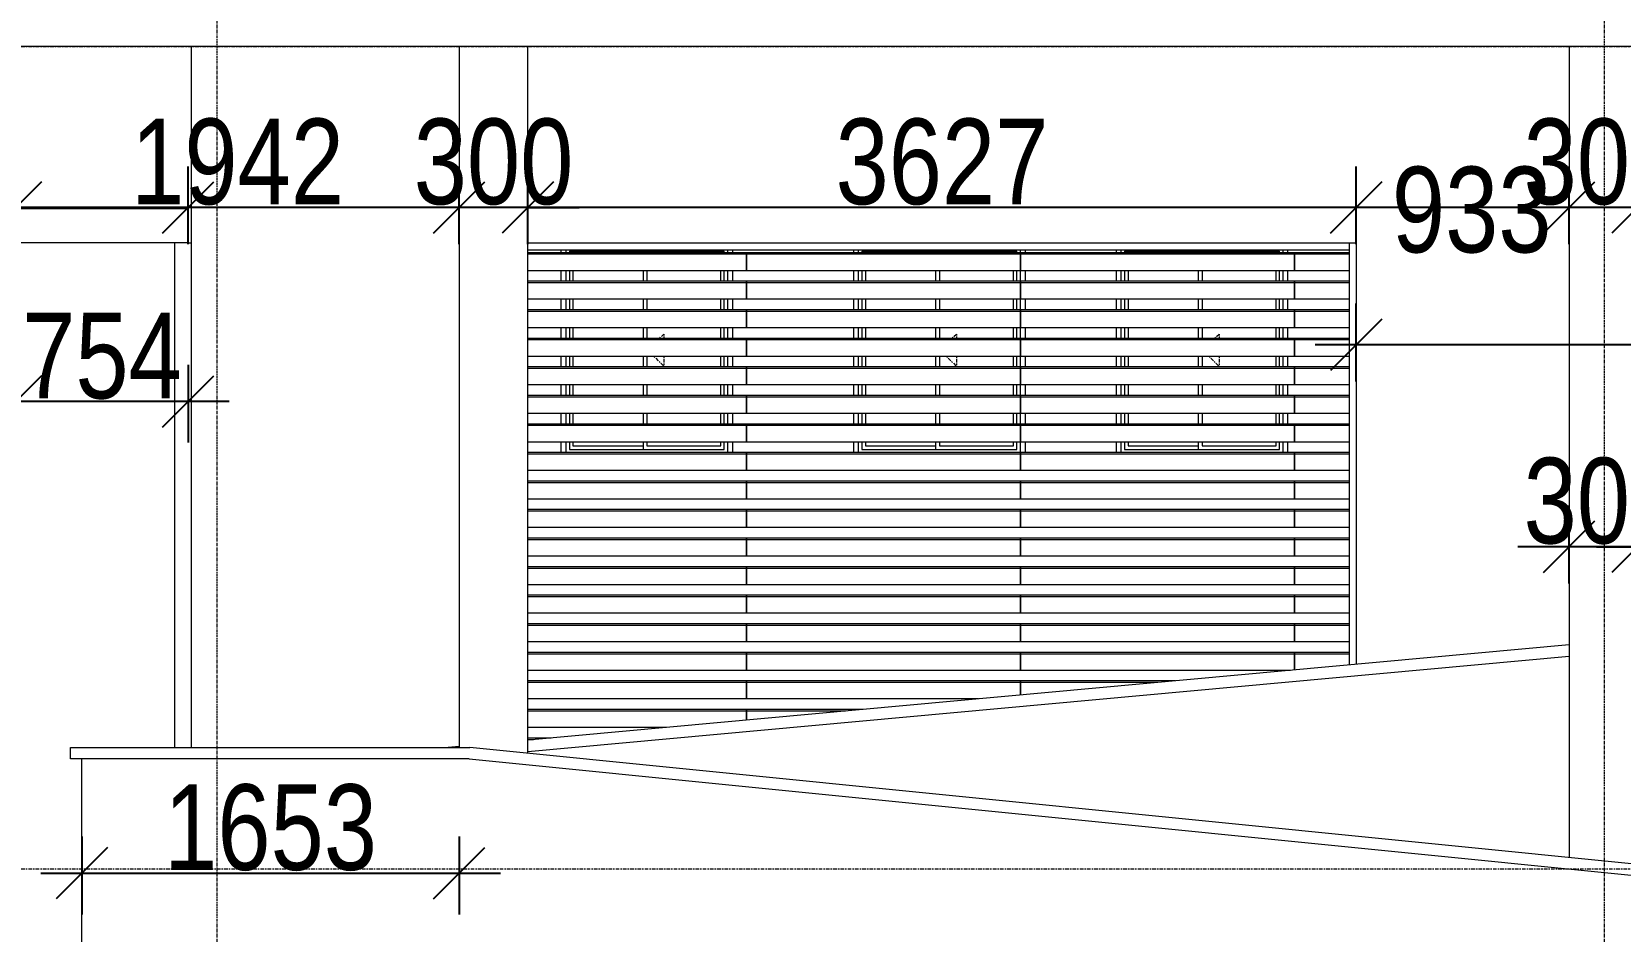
# Model space of a CAD drawing. Header units: millimetres. Extents: x -35190 to 411743, y -233114 to 23872.
# Drawn here: x -4615 to 2341, y -156033 to -152095 of the extents above; entities that cross this region are included whole.
import ezdxf

# ---------------------------------------------------------------- set-up
doc = ezdxf.new("R2010")
doc.units = ezdxf.units.MM
doc.linetypes.add('Centre', pattern=[31.75, 6.35, -4.7625, 15.875, -4.7625])
doc.linetypes.add('Grid Line', pattern=[22.225, 12.7, -3.175, 3.175, -3.175])
for name, color, linetype, lineweight in [('A-ANNO-DIMS', 211, 'Continuous', 9), ('A-FLOR-LEVL', 51, 'Continuous', 18), ('A-GLAZ', 151, 'Continuous', 18), ('A-GLAZ-CURT', 52, 'Continuous', 18), ('A-GLAZ-CWMG', 51, 'Continuous', 18), ('A-ROOF', 132, 'Continuous', 18), ('A-WALL', 113, 'Continuous', 18), ('Q-CASE', 31, 'Continuous', 18), ('S-GRID', 1, 'Continuous', 9)]:
    doc.layers.add(name, color=color, linetype=linetype, lineweight=lineweight)
doc.styles.add('Arial_3', font='arial.ttf', dxfattribs={"width": 0.8, "height": 375})
doc.dimstyles.new('main_4_5mm', dxfattribs={"dimscale": 304.8, "dimtxt": 382.597275, "dimasz": 0.738189, "dimexe": 0.590551, "dimexo": 0.0625, "dimgap": 0.024606, "dimtad": 1, "dimdec": 0, "dimzin": 0, "dimdsep": 46, "dimtxsty": 'Arial_3', "dimblk1": 'OBLIQUE', "dimblk2": 'OBLIQUE', "dimsah": 1, "dimcen": 0.09, "dimdle": 0.590551, "dimazin": 0, "dimtfac": 1, "dimtdec": 4, "dimtix": 1, "dimtmove": 0, "dimatfit": 3, "dimfxl": 0.590551, "dimfxlon": 1, "dimtvp": 1, "dimtolj": 1, "dimtzin": 0, "dimarcsym": 2})
doc.dimstyles.new('main_4_5mm_1', dxfattribs={"dimscale": 304.8, "dimtxt": 382.597275, "dimasz": 0.738189, "dimexe": 0.590551, "dimexo": 0.0625, "dimgap": 0.024606, "dimtad": 1, "dimdec": 0, "dimzin": 0, "dimdsep": 46, "dimtxsty": 'Arial_3', "dimblk1": 'OBLIQUE', "dimblk2": 'OBLIQUE', "dimsah": 1, "dimcen": 0.09, "dimdle": 0.590551, "dimazin": 0, "dimtfac": 1, "dimtdec": 4, "dimtix": 1, "dimtmove": 1, "dimatfit": 3, "dimfxl": 0.590551, "dimfxlon": 1, "dimtvp": 1, "dimtolj": 1, "dimtzin": 0, "dimarcsym": 2})

# ---------------------------------------------------------------- blocks, each defined once
blk = doc.blocks.new('Sliding - 2L - SL750 X 900-V34-North')
at = {"layer": 'A-GLAZ'}
for p, q in [((-19373.9, 10646.9), (-19373.9, 10660)), ((-19353.9, 10660), (-19353.9, 10646.9)), ((-19337.9, 10654), (-19337.9, 10646.9)), ((-19337.9, 10654), (-18659.9, 10654)), ((-19013.9, 10646.9), (-19013.9, 10654)), ((-18659.9, 10646.9), (-18659.9, 10654)), ((-18643.9, 10646.9), (-18643.9, 10660)), ((-18623.9, 10660), (-18623.9, 10646.9)), ((-19373.9, 10521.9), (-19373.9, 10568.1)), ((-19353.9, 10568.1), (-19353.9, 10521.9)), ((-19337.9, 10568.1), (-19337.9, 10521.9)), ((-19322.8, 10568.1), (-19322.8, 10521.9)), ((-19014, 10521.9), (-19014, 10568.1)), ((-19013.9, 10521.9), (-19013.9, 10568.1)), ((-18998.9, 10568.1), (-18998.9, 10521.9)), ((-18674.9, 10521.9), (-18674.9, 10568.1)), ((-18659.9, 10521.9), (-18659.9, 10568.1)), ((-18643.9, 10521.9), (-18643.9, 10568.1)), ((-18623.9, 10568.1), (-18623.9, 10521.9)), ((-19373.9, 10396.9), (-19373.9, 10443.1)), ((-19353.9, 10443.1), (-19353.9, 10396.9)), ((-19337.9, 10443.1), (-19337.9, 10396.9)), ((-19322.8, 10443.1), (-19322.8, 10396.9)), ((-19014, 10396.9), (-19014, 10443.1)), ((-19013.9, 10396.9), (-19013.9, 10443.1)), ((-18998.9, 10443.1), (-18998.9, 10396.9)), ((-18674.9, 10396.9), (-18674.9, 10443.1)), ((-18659.9, 10396.9), (-18659.9, 10443.1)), ((-18643.9, 10396.9), (-18643.9, 10443.1)), ((-18623.9, 10443.1), (-18623.9, 10396.9)), ((-19373.9, 10271.9), (-19373.9, 10318.1)), ((-19353.9, 10318.1), (-19353.9, 10271.9)), ((-19337.9, 10318.1), (-19337.9, 10271.9)), ((-19322.8, 10318.1), (-19322.8, 10271.9)), ((-19014, 10271.9), (-19014, 10318.1)), ((-19013.9, 10271.9), (-19013.9, 10318.1)), ((-18998.9, 10318.1), (-18998.9, 10271.9)), ((-18674.9, 10271.9), (-18674.9, 10318.1)), ((-18659.9, 10271.9), (-18659.9, 10318.1)), ((-18643.9, 10271.9), (-18643.9, 10318.1)), ((-18623.9, 10318.1), (-18623.9, 10271.9)), ((-19373.9, 10146.9), (-19373.9, 10193.1)), ((-19353.9, 10193.1), (-19353.9, 10146.9)), ((-19337.9, 10193.1), (-19337.9, 10146.9)), ((-19322.8, 10193.1), (-19322.8, 10146.9)), ((-19014, 10146.9), (-19014, 10193.1)), ((-19013.9, 10146.9), (-19013.9, 10193.1)), ((-18998.9, 10193.1), (-18998.9, 10146.9)), ((-18674.9, 10146.9), (-18674.9, 10193.1)), ((-18659.9, 10146.9), (-18659.9, 10193.1)), ((-18643.9, 10146.9), (-18643.9, 10193.1)), ((-18623.9, 10193.1), (-18623.9, 10146.9)), ((-19373.9, 10021.9), (-19373.9, 10068.1)), ((-19353.9, 10068.1), (-19353.9, 10021.9)), ((-19337.9, 10068.1), (-19337.9, 10021.9)), ((-19322.8, 10068.1), (-19322.8, 10021.9)), ((-19014, 10021.9), (-19014, 10068.1)), ((-19013.9, 10021.9), (-19013.9, 10068.1)), ((-18998.9, 10068.1), (-18998.9, 10021.9)), ((-18674.9, 10021.9), (-18674.9, 10068.1)), ((-18659.9, 10021.9), (-18659.9, 10068.1)), ((-18643.9, 10021.9), (-18643.9, 10068.1)), ((-18623.9, 10068.1), (-18623.9, 10021.9)), ((-19373.9, 9896.9), (-19373.9, 9943.1)), ((-19353.9, 9943.1), (-19353.9, 9896.9)), ((-19337.9, 9943.1), (-19337.9, 9896.9)), ((-19322.8, 9943.1), (-19322.8, 9896.9)), ((-19014, 9896.9), (-19014, 9943.1)), ((-19013.9, 9896.9), (-19013.9, 9943.1)), ((-18998.9, 9943.1), (-18998.9, 9896.9)), ((-18674.9, 9896.9), (-18674.9, 9943.1)), ((-18659.9, 9896.9), (-18659.9, 9943.1)), ((-18643.9, 9896.9), (-18643.9, 9943.1)), ((-18623.9, 9943.1), (-18623.9, 9896.9)), ((-19373.9, 9771.9), (-19373.9, 9818.1)), ((-19353.9, 9818.1), (-19353.9, 9771.9)), ((-19337.9, 9818.1), (-19337.9, 9786)), ((-19322.8, 9818.1), (-19322.8, 9801.1)), ((-19014, 9801.1), (-19014, 9818.1)), ((-19013.9, 9786), (-19013.9, 9818.1)), ((-18998.9, 9818.1), (-18998.9, 9801)), ((-18674.9, 9801), (-18674.9, 9818.1)), ((-18659.9, 9786), (-18659.9, 9818.1)), ((-18643.9, 9771.9), (-18643.9, 9818.1)), ((-18623.9, 9818.1), (-18623.9, 9771.9)), ((-19337.9, 9786), (-18659.9, 9786)), ((-19322.8, 9801.1), (-19014, 9801.1)), ((-18998.9, 9801), (-18674.9, 9801))]:
    blk.add_line(p, q, dxfattribs=at)
at = {"layer": 'A-GLAZ', "linetype": 'Centre'}
for p, q in [((-18943.2, 10271.9), (-18924.4, 10290.7)), ((-18924.4, 10290.7), (-18924.4, 10271.9)), ((-18968.2, 10193.1), (-18924.4, 10149.3)), ((-18924.4, 10193.1), (-18924.4, 10149.3))]:
    blk.add_line(p, q, dxfattribs=at)
blk = doc.blocks.new('Casework 1 - Casework 1-478824-North')
at = {"layer": 'Q-CASE'}
for p, q in [((-30748.9, 10840), (-22288.9, 10840)), ((-22288.9, 10840), (-22288.9, 10690)), ((-22288.9, 10690), (-30748.9, 10690)), ((-22348.9, 10690), (-22348.9, 8480.7)), ((-22288.9, 10690), (-22273.9, 10690))]:
    blk.add_line(p, q, dxfattribs=at)
blk = doc.blocks.new('Casework 2 - Casework 2-644764-North')
at = {"layer": 'Q-CASE'}
for p, q in [((-16241.4, 8929.7), (-20801.4, 8512.6)), ((-16241.4, 8879.5), (-20801.4, 8462.3)), ((-22803.9, 8480.7), (-21055, 8480.7)), ((-22803.9, 8430.7), (-22803.9, 8480.7)), ((-21057.5, 8430.7), (-22803.9, 8430.7)), ((-22753.9, 7330.7), (-22753.9, 8430.7)), ((-21101.4, 8485.1), (-21149.6, 8480.7)), ((-21057.5, 8430.7), (-1176.5, 6442.6)), ((-1174, 6492.6), (-21055, 8480.7))]:
    blk.add_line(p, q, dxfattribs=at)
blk = doc.blocks.new('Rectangular Mullion - 30mm Square-704985-North')
at = {"layer": 'A-GLAZ-CWMG'}
for p in [(-9343.9, 10660), (-9103.9, 10690)]:
    blk.add_line(p, (-9103.9, 10660), dxfattribs=at)
blk = doc.blocks.new('grill panel - grill panel-V105-North')
at = {"layer": 'A-GLAZ-CURT'}
for p, q in [((-20699.3, 4771.9), (-20801.4, 4771.9)), ((-20776.6, 4764.8), (-20801.4, 4764.8))]:
    blk.add_line(p, q, dxfattribs=at)
blk = doc.blocks.new('grill panel - grill panel-V106-North')
at = {"layer": 'A-GLAZ-CURT'}
for p, q in [((-19843.9, 4896.9), (-20801.4, 4896.9)), ((-19843.9, 4889.8), (-20801.4, 4889.8)), ((-19843.9, 4896.9), (-19843.9, 4889.8)), ((-19843.9, 4889.8), (-19843.9, 4850.1)), ((-20194.1, 4818.1), (-20801.4, 4818.1))]:
    blk.add_line(p, q, dxfattribs=at)
blk = doc.blocks.new('grill panel - grill panel-V95-North')
at = {"layer": 'A-GLAZ-CURT'}
for p, q in [((-19843.9, 1146.9), (-20801.4, 1146.9)), ((-19843.9, 1139.8), (-20801.4, 1139.8)), ((-19843.9, 1146.9), (-19843.9, 1139.8)), ((-19843.9, 1139.8), (-19843.9, 1068.1)), ((-19843.9, 1068.1), (-20801.4, 1068.1))]:
    blk.add_line(p, q, dxfattribs=at)
blk = doc.blocks.new('Rectangular Mullion - 30mm Square-V109-North')
at = {"layer": 'A-GLAZ-CWMG'}
blk.add_line((-17203.9, 5105), (-17203.9, 5091.7), dxfattribs=at)
blk = doc.blocks.new('Rectangular Mullion - 30mm Square-695042-North')
at = {"layer": 'A-GLAZ-CWMG'}
for p, q in [((-9103.9, 730), (-9103.9, 646.9)), ((-9103.9, 615.4), (-9103.9, 605))]:
    blk.add_line(p, q, dxfattribs=at)
blk = doc.blocks.new('grill panel - grill panel-V119-North')
at = {"layer": 'A-GLAZ-CURT'}
for p, q in [((-19843.9, 4889.8), (-19843.9, 4896.9)), ((-19332.9, 4896.9), (-19843.9, 4896.9)), ((-19843.9, 4850.1), (-19843.9, 4889.8)), ((-19410.2, 4889.8), (-19843.9, 4889.8))]:
    blk.add_line(p, q, dxfattribs=at)
blk = doc.blocks.new('grill panel - grill panel-V120-North')
at = {"layer": 'A-GLAZ-CURT'}
for p, q in [((-19843.9, 5014.8), (-19843.9, 5021.9)), ((-18643.9, 5021.9), (-19843.9, 5021.9)), ((-19843.9, 4943.1), (-19843.9, 5014.8)), ((-18643.9, 5014.8), (-19843.9, 5014.8)), ((-18643.9, 5021.9), (-18643.9, 5014.8)), ((-18643.9, 5014.8), (-18643.9, 4959.9)), ((-18827.7, 4943.1), (-19843.9, 4943.1))]:
    blk.add_line(p, q, dxfattribs=at)
blk = doc.blocks.new('grill panel - grill panel-V72-North')
at = {"layer": 'A-GLAZ-CURT'}
for p, q in [((-10543.9, 639.8), (-10543.9, 646.9)), ((-9343.9, 646.9), (-10543.9, 646.9)), ((-10543.9, 568.1), (-10543.9, 639.8)), ((-9343.9, 639.8), (-10543.9, 639.8)), ((-9343.9, 646.9), (-9343.9, 639.8)), ((-9343.9, 639.8), (-9343.9, 568.1)), ((-9343.9, 568.1), (-10543.9, 568.1))]:
    blk.add_line(p, q, dxfattribs=at)
blk = doc.blocks.new('grill panel - grill panel-V132-North')
at = {"layer": 'A-GLAZ-CURT'}
for p, q in [((-18643.9, 5014.8), (-18643.9, 5021.9)), ((-17966.5, 5021.9), (-18643.9, 5021.9)), ((-18643.9, 4959.9), (-18643.9, 5014.8)), ((-18043.8, 5014.8), (-18643.9, 5014.8))]:
    blk.add_line(p, q, dxfattribs=at)
blk = doc.blocks.new('grill panel - grill panel-V133-North')
at = {"layer": 'A-GLAZ-CURT'}
for p, q in [((-18643.9, 5139.8), (-18643.9, 5146.9)), ((-17443.9, 5146.9), (-18643.9, 5146.9)), ((-18643.9, 5068.1), (-18643.9, 5139.8)), ((-17443.9, 5139.8), (-18643.9, 5139.8)), ((-17443.9, 5146.9), (-17443.9, 5139.8)), ((-17443.9, 5139.8), (-17443.9, 5069.7)), ((-17461.3, 5068.1), (-18643.9, 5068.1))]:
    blk.add_line(p, q, dxfattribs=at)
blk = doc.blocks.new('grill panel - grill panel-V141-North')
at = {"layer": 'A-GLAZ-CURT'}
for p, q in [((-17443.9, 5139.8), (-17443.9, 5146.9)), ((-17203.9, 5146.9), (-17443.9, 5146.9)), ((-17443.9, 5069.7), (-17443.9, 5139.8)), ((-17203.9, 5139.8), (-17443.9, 5139.8)), ((-17203.9, 5146.9), (-17203.9, 5139.8)), ((-17203.9, 5139.8), (-17203.9, 5115.4))]:
    blk.add_line(p, q, dxfattribs=at)
blk = doc.blocks.new('grill panel - grill panel-V81-North')
at = {"layer": 'A-GLAZ-CURT'}
for p, q in [((-9343.9, 639.8), (-9343.9, 646.9)), ((-9103.9, 646.9), (-9343.9, 646.9)), ((-9343.9, 568.1), (-9343.9, 639.8)), ((-9103.9, 639.8), (-9343.9, 639.8)), ((-9103.9, 646.9), (-9103.9, 639.8)), ((-9103.9, 639.8), (-9103.9, 615.4)), ((-9103.9, 568.1), (-9343.9, 568.1))]:
    blk.add_line(p, q, dxfattribs=at)
blk = doc.blocks.new('Rectangular Mullion - 30mm Square-V143-North')
at = {"layer": 'A-GLAZ-CWMG'}
blk.add_line((-20801.4, 10660), (-19843.9, 10660), dxfattribs=at)
blk = doc.blocks.new('Rectangular Mullion - 30mm Square-V86-North')
at = {"layer": 'A-GLAZ-CWMG'}
blk.add_line((-10543.9, 10660), (-9343.9, 10660), dxfattribs=at)
blk = doc.blocks.new('grill panel - grill panel-V147-North')
at = {"layer": 'A-GLAZ-CURT'}
for p, q in [((-19843.9, 10646.9), (-20801.4, 10646.9)), ((-19843.9, 10646.9), (-19843.9, 10639.8)), ((-19843.9, 10639.8), (-20801.4, 10639.8)), ((-19843.9, 10639.8), (-19843.9, 10568.1)), ((-19843.9, 10568.1), (-20801.4, 10568.1))]:
    blk.add_line(p, q, dxfattribs=at)
blk = doc.blocks.new('grill panel - grill panel-V89-North')
at = {"layer": 'A-GLAZ-CURT'}
for p, q in [((-10543.9, 10639.8), (-10543.9, 10646.9)), ((-9343.9, 10646.9), (-10543.9, 10646.9)), ((-9343.9, 10646.9), (-9343.9, 10639.8)), ((-10543.9, 10568.1), (-10543.9, 10639.8)), ((-9343.9, 10639.8), (-10543.9, 10639.8)), ((-9343.9, 10639.8), (-9343.9, 10568.1)), ((-9343.9, 10568.1), (-10543.9, 10568.1))]:
    blk.add_line(p, q, dxfattribs=at)
blk = doc.blocks.new('grill panel - grill panel-704988-North')
at = {"layer": 'A-GLAZ-CURT'}
for p, q in [((-9343.9, 10639.8), (-9343.9, 10646.9)), ((-9103.9, 10646.9), (-9343.9, 10646.9)), ((-9103.9, 10646.9), (-9103.9, 10639.8)), ((-9343.9, 10568.1), (-9343.9, 10639.8)), ((-9103.9, 10639.8), (-9343.9, 10639.8)), ((-9103.9, 10639.8), (-9103.9, 10615.4)), ((-9103.9, 10568.1), (-9343.9, 10568.1))]:
    blk.add_line(p, q, dxfattribs=at)
blk = doc.blocks.new('Rectangular Mullion - 30mm Square-695782-North')
at = {"layer": 'A-GLAZ-CWMG'}
for p, q in [((-9103.9, 10690), (-9103.9, 10646.9)), ((-9103.9, 10615.4), (-9103.9, 10605))]:
    blk.add_line(p, q, dxfattribs=at)
blk = doc.blocks.new('_Oblique')
at = {"color": 0, "linetype": 'ByBlock', "lineweight": -2}
blk.add_line((-0.5, -0.5), (0.5, 0.5), dxfattribs=at)
blk = doc.blocks.new('*D1800')
at = {"layer": 'A-ANNO-DIMS', "color": 0, "lineweight": -2, "transparency": 16777216}
for p, q in [((-4395.6, -155618), (-4395.6, -155958.9)), ((-2743, -155618), (-2743, -155958.9)), ((-4575.6, -155778.9), (-2563, -155778.9))]:
    blk.add_line(p, q, dxfattribs=at)
at = {"layer": 'Defpoints', "color": 0, "transparency": 16777216}
for p in [(-4395.6, -155598.9), (-2743, -155598.9), (-2743, -155778.9)]:
    blk.add_point(p, dxfattribs=at)
at = {"layer": 'A-ANNO-DIMS', "color": 0, "lineweight": -2, "transparency": 16777216, "xscale": 224.9999999999999, "yscale": 224.9999999999999, "zscale": 224.9999999999999, "rotation": 180}
blk.add_blockref('_Oblique', (-4395.6, -155778.9), dxfattribs=at)
at = {"layer": 'A-ANNO-DIMS', "color": 0, "lineweight": -2, "transparency": 16777216, "xscale": 224.9999999999999, "yscale": 224.9999999999999, "zscale": 224.9999999999999}
blk.add_blockref('_Oblique', (-2743, -155778.9), dxfattribs=at)
at = {"layer": 'A-ANNO-DIMS', "color": 0, "transparency": 16777216, "insert": (-3569.3, -155579.8), "char_height": 375, "width": 991.692, "attachment_point": 5, "style": 'Arial_3'}
blk.add_mtext('\\A1;1653', dxfattribs=at)
blk = doc.blocks.new('*D1836')
at = {"layer": 'A-ANNO-DIMS', "color": 0, "lineweight": -2, "transparency": 16777216}
for p, q in [((2417, -153025.5), (2417, -152684.5)), ((6977, -153025.5), (6977, -152684.5)), ((7157, -152864.5), (2237, -152864.5))]:
    blk.add_line(p, q, dxfattribs=at)
at = {"layer": 'Defpoints', "color": 0, "transparency": 16777216}
for p in [(2417, -152864.5), (2417, -153044.5), (6977, -153044.5)]:
    blk.add_point(p, dxfattribs=at)
at = {"layer": 'A-ANNO-DIMS', "color": 0, "lineweight": -2, "transparency": 16777216, "xscale": 224.9999999999999, "yscale": 224.9999999999999, "zscale": 224.9999999999999, "rotation": 180}
blk.add_blockref('_Oblique', (2417, -152864.5), dxfattribs=at)
at = {"layer": 'A-ANNO-DIMS', "color": 0, "lineweight": -2, "transparency": 16777216, "xscale": 224.9999999999999, "yscale": 224.9999999999999, "zscale": 224.9999999999999}
blk.add_blockref('_Oblique', (6977, -152864.5), dxfattribs=at)
at = {"layer": 'A-ANNO-DIMS', "color": 0, "transparency": 16777216, "insert": (4697, -152665.6), "char_height": 375, "width": 991.692, "attachment_point": 5, "style": 'Arial_3'}
blk.add_mtext('\\A1;4560', dxfattribs=at)
blk = doc.blocks.new('*D1837')
at = {"layer": 'A-ANNO-DIMS', "color": 0, "lineweight": -2, "transparency": 16777216}
for p, q in [((2117, -153025.5), (2117, -152684.5)), ((2417, -153025.5), (2417, -152684.5)), ((2117, -152864.5), (1892, -152864.5)), ((2417, -152864.5), (2117, -152864.5)), ((2417, -152864.5), (2642, -152864.5))]:
    blk.add_line(p, q, dxfattribs=at)
at = {"layer": 'Defpoints', "color": 0, "transparency": 16777216}
for p in [(2117, -152864.5), (2117, -153044.5), (2417, -153044.5)]:
    blk.add_point(p, dxfattribs=at)
at = {"layer": 'A-ANNO-DIMS', "color": 0, "lineweight": -2, "transparency": 16777216, "xscale": 224.9999999999999, "yscale": 224.9999999999999, "zscale": 224.9999999999999}
blk.add_blockref('_Oblique', (2117, -152864.5), dxfattribs=at)
at = {"layer": 'A-ANNO-DIMS', "color": 0, "lineweight": -2, "transparency": 16777216, "xscale": 224.9999999999999, "yscale": 224.9999999999999, "zscale": 224.9999999999999, "rotation": 180}
blk.add_blockref('_Oblique', (2417, -152864.5), dxfattribs=at)
at = {"layer": 'A-ANNO-DIMS', "color": 0, "transparency": 16777216, "insert": (2267, -152665.4), "char_height": 375, "width": 743.769, "attachment_point": 5, "style": 'Arial_3'}
blk.add_mtext('\\A1;300', dxfattribs=at)
blk = doc.blocks.new('*D1838')
at = {"layer": 'A-ANNO-DIMS', "color": 0, "lineweight": -2, "transparency": 16777216}
for p, q in [((1184.4, -153025.5), (1184.4, -152684.5)), ((2117, -153025.5), (2117, -152684.5)), ((2297, -152864.5), (1004.4, -152864.5))]:
    blk.add_line(p, q, dxfattribs=at)
at = {"layer": 'Defpoints', "color": 0, "transparency": 16777216}
for p in [(1184.4, -152864.5), (1184.4, -153044.5), (2117, -153044.5)]:
    blk.add_point(p, dxfattribs=at)
at = {"layer": 'A-ANNO-DIMS', "color": 0, "lineweight": -2, "transparency": 16777216, "xscale": 224.9999999999999, "yscale": 224.9999999999999, "zscale": 224.9999999999999, "rotation": 180}
blk.add_blockref('_Oblique', (1184.4, -152864.5), dxfattribs=at)
at = {"layer": 'A-ANNO-DIMS', "color": 0, "lineweight": -2, "transparency": 16777216, "xscale": 224.9999999999999, "yscale": 224.9999999999999, "zscale": 224.9999999999999}
blk.add_blockref('_Oblique', (2117, -152864.5), dxfattribs=at)
at = {"layer": 'A-ANNO-DIMS', "color": 0, "transparency": 16777216, "insert": (1340.8, -152685.9), "char_height": 375, "width": 743.769, "attachment_point": 1, "line_spacing_factor": 0.941778, "style": 'Arial_3'}
blk.add_mtext('\\A1;933', dxfattribs=at)
blk = doc.blocks.new('*D1839')
at = {"layer": 'A-ANNO-DIMS', "color": 0, "lineweight": -2, "transparency": 16777216}
for p, q in [((-2443, -153025.5), (-2443, -152684.5)), ((1184.4, -153025.5), (1184.4, -152684.5)), ((1364.4, -152864.5), (-2623, -152864.5))]:
    blk.add_line(p, q, dxfattribs=at)
at = {"layer": 'Defpoints', "color": 0, "transparency": 16777216}
for p in [(-2443, -152864.5), (-2443, -153044.5), (1184.4, -153044.5)]:
    blk.add_point(p, dxfattribs=at)
at = {"layer": 'A-ANNO-DIMS', "color": 0, "lineweight": -2, "transparency": 16777216, "xscale": 224.9999999999999, "yscale": 224.9999999999999, "zscale": 224.9999999999999, "rotation": 180}
blk.add_blockref('_Oblique', (-2443, -152864.5), dxfattribs=at)
at = {"layer": 'A-ANNO-DIMS', "color": 0, "lineweight": -2, "transparency": 16777216, "xscale": 224.9999999999999, "yscale": 224.9999999999999, "zscale": 224.9999999999999}
blk.add_blockref('_Oblique', (1184.4, -152864.5), dxfattribs=at)
at = {"layer": 'A-ANNO-DIMS', "color": 0, "transparency": 16777216, "insert": (-629.3, -152665.4), "char_height": 375, "width": 991.692, "attachment_point": 5, "style": 'Arial_3'}
blk.add_mtext('\\A1;3627', dxfattribs=at)
blk = doc.blocks.new('*D1840')
at = {"layer": 'A-ANNO-DIMS', "color": 0, "lineweight": -2, "transparency": 16777216}
for p, q in [((-2743, -153025.5), (-2743, -152684.5)), ((-2443, -153025.5), (-2443, -152684.5)), ((-2743, -152864.5), (-2968, -152864.5)), ((-2443, -152864.5), (-2743, -152864.5)), ((-2443, -152864.5), (-2218, -152864.5))]:
    blk.add_line(p, q, dxfattribs=at)
at = {"layer": 'Defpoints', "color": 0, "transparency": 16777216}
for p in [(-2743, -152864.5), (-2743, -153044.5), (-2443, -153044.5)]:
    blk.add_point(p, dxfattribs=at)
at = {"layer": 'A-ANNO-DIMS', "color": 0, "lineweight": -2, "transparency": 16777216, "xscale": 224.9999999999999, "yscale": 224.9999999999999, "zscale": 224.9999999999999}
blk.add_blockref('_Oblique', (-2743, -152864.5), dxfattribs=at)
at = {"layer": 'A-ANNO-DIMS', "color": 0, "lineweight": -2, "transparency": 16777216, "xscale": 224.9999999999999, "yscale": 224.9999999999999, "zscale": 224.9999999999999, "rotation": 180}
blk.add_blockref('_Oblique', (-2443, -152864.5), dxfattribs=at)
at = {"layer": 'A-ANNO-DIMS', "color": 0, "transparency": 16777216, "insert": (-2593, -152665.4), "char_height": 375, "width": 743.769, "attachment_point": 5, "style": 'Arial_3'}
blk.add_mtext('\\A1;300', dxfattribs=at)
blk = doc.blocks.new('*D1841')
at = {"layer": 'A-ANNO-DIMS', "color": 0, "lineweight": -2, "transparency": 16777216}
for p, q in [((-4684.6, -153025.5), (-4684.6, -152684.5)), ((-2743, -153025.5), (-2743, -152684.5)), ((-2563, -152864.5), (-4864.6, -152864.5))]:
    blk.add_line(p, q, dxfattribs=at)
at = {"layer": 'Defpoints', "color": 0, "transparency": 16777216}
for p in [(-4684.6, -152864.5), (-4684.6, -153044.5), (-2743, -153044.5)]:
    blk.add_point(p, dxfattribs=at)
at = {"layer": 'A-ANNO-DIMS', "color": 0, "lineweight": -2, "transparency": 16777216, "xscale": 224.9999999999999, "yscale": 224.9999999999999, "zscale": 224.9999999999999, "rotation": 180}
blk.add_blockref('_Oblique', (-4684.6, -152864.5), dxfattribs=at)
at = {"layer": 'A-ANNO-DIMS', "color": 0, "lineweight": -2, "transparency": 16777216, "xscale": 224.9999999999999, "yscale": 224.9999999999999, "zscale": 224.9999999999999}
blk.add_blockref('_Oblique', (-2743, -152864.5), dxfattribs=at)
at = {"layer": 'A-ANNO-DIMS', "color": 0, "transparency": 16777216, "insert": (-3713.8, -152665.6), "char_height": 375, "width": 991.692, "attachment_point": 5, "style": 'Arial_3'}
blk.add_mtext('\\A1;1942', dxfattribs=at)
blk = doc.blocks.new('*D1850')
at = {"layer": 'A-ANNO-DIMS', "color": 0, "lineweight": -2, "transparency": 16777216}
for p, q in [((2417, -154188.4), (2417, -154529.3)), ((4184.4, -154188.4), (4184.4, -154529.3)), ((2237, -154349.3), (4364.4, -154349.3))]:
    blk.add_line(p, q, dxfattribs=at)
at = {"layer": 'Defpoints', "color": 0, "transparency": 16777216}
for p in [(2417, -154169.3), (4184.4, -154169.3), (4184.4, -154349.3)]:
    blk.add_point(p, dxfattribs=at)
at = {"layer": 'A-ANNO-DIMS', "color": 0, "lineweight": -2, "transparency": 16777216, "xscale": 224.9999999999999, "yscale": 224.9999999999999, "zscale": 224.9999999999999, "rotation": 180}
blk.add_blockref('_Oblique', (2417, -154349.3), dxfattribs=at)
at = {"layer": 'A-ANNO-DIMS', "color": 0, "lineweight": -2, "transparency": 16777216, "xscale": 224.9999999999999, "yscale": 224.9999999999999, "zscale": 224.9999999999999}
blk.add_blockref('_Oblique', (4184.4, -154349.3), dxfattribs=at)
at = {"layer": 'A-ANNO-DIMS', "color": 0, "transparency": 16777216, "insert": (3300.7, -154150.4), "char_height": 375, "width": 991.692, "attachment_point": 5, "style": 'Arial_3'}
blk.add_mtext('\\A1;1767', dxfattribs=at)
blk = doc.blocks.new('*D1851')
at = {"layer": 'A-ANNO-DIMS', "color": 0, "lineweight": -2, "transparency": 16777216}
for p, q in [((2117, -154510.3), (2117, -154169.3)), ((2417, -154510.3), (2417, -154169.3)), ((2117, -154349.3), (1892, -154349.3)), ((2417, -154349.3), (2117, -154349.3)), ((2417, -154349.3), (2642, -154349.3))]:
    blk.add_line(p, q, dxfattribs=at)
at = {"layer": 'Defpoints', "color": 0, "transparency": 16777216}
for p in [(2117, -154349.3), (2117, -154529.3), (2417, -154529.3)]:
    blk.add_point(p, dxfattribs=at)
at = {"layer": 'A-ANNO-DIMS', "color": 0, "lineweight": -2, "transparency": 16777216, "xscale": 224.9999999999999, "yscale": 224.9999999999999, "zscale": 224.9999999999999}
blk.add_blockref('_Oblique', (2117, -154349.3), dxfattribs=at)
at = {"layer": 'A-ANNO-DIMS', "color": 0, "lineweight": -2, "transparency": 16777216, "xscale": 224.9999999999999, "yscale": 224.9999999999999, "zscale": 224.9999999999999, "rotation": 180}
blk.add_blockref('_Oblique', (2417, -154349.3), dxfattribs=at)
at = {"layer": 'A-ANNO-DIMS', "color": 0, "transparency": 16777216, "insert": (2267, -154150.2), "char_height": 375, "width": 743.769, "attachment_point": 5, "style": 'Arial_3'}
blk.add_mtext('\\A1;300', dxfattribs=at)
blk = doc.blocks.new('*D1852')
at = {"layer": 'A-ANNO-DIMS', "color": 0, "lineweight": -2, "transparency": 16777216}
for p, q in [((-4684.6, -153874.6), (-4684.6, -153533.6)), ((-3930.6, -153552.7), (-3930.6, -153893.6)), ((-3750.6, -153713.6), (-4864.6, -153713.6))]:
    blk.add_line(p, q, dxfattribs=at)
at = {"layer": 'Defpoints', "color": 0, "transparency": 16777216}
for p in [(-3930.6, -153533.6), (-4684.6, -153713.6), (-4684.6, -153893.6)]:
    blk.add_point(p, dxfattribs=at)
at = {"layer": 'A-ANNO-DIMS', "color": 0, "lineweight": -2, "transparency": 16777216, "xscale": 224.9999999999999, "yscale": 224.9999999999999, "zscale": 224.9999999999999, "rotation": 180}
blk.add_blockref('_Oblique', (-4684.6, -153713.6), dxfattribs=at)
at = {"layer": 'A-ANNO-DIMS', "color": 0, "lineweight": -2, "transparency": 16777216, "xscale": 224.9999999999999, "yscale": 224.9999999999999, "zscale": 224.9999999999999}
blk.add_blockref('_Oblique', (-3930.6, -153713.6), dxfattribs=at)
at = {"layer": 'A-ANNO-DIMS', "color": 0, "transparency": 16777216, "insert": (-4307.6, -153515.4), "char_height": 375, "width": 743.769, "attachment_point": 5, "style": 'Arial_3'}
blk.add_mtext('\\A1;754', dxfattribs=at)
blk = doc.blocks.new('*D1853')
at = {"layer": 'A-ANNO-DIMS', "color": 0, "lineweight": -2, "transparency": 16777216}
for p, q in [((-23540.6, -153025.5), (-23540.6, -152684.5)), ((-3930.6, -153025.5), (-3930.6, -152684.5)), ((-3750.6, -152864.5), (-23720.6, -152864.5))]:
    blk.add_line(p, q, dxfattribs=at)
at = {"layer": 'Defpoints', "color": 0, "transparency": 16777216}
for p in [(-23540.6, -152864.5), (-23540.6, -153044.5), (-3930.6, -153044.5)]:
    blk.add_point(p, dxfattribs=at)
at = {"layer": 'A-ANNO-DIMS', "color": 0, "lineweight": -2, "transparency": 16777216, "xscale": 224.9999999999999, "yscale": 224.9999999999999, "zscale": 224.9999999999999, "rotation": 180}
blk.add_blockref('_Oblique', (-23540.6, -152864.5), dxfattribs=at)
at = {"layer": 'A-ANNO-DIMS', "color": 0, "lineweight": -2, "transparency": 16777216, "xscale": 224.9999999999999, "yscale": 224.9999999999999, "zscale": 224.9999999999999}
blk.add_blockref('_Oblique', (-3930.6, -152864.5), dxfattribs=at)
at = {"layer": 'A-ANNO-DIMS', "color": 0, "transparency": 16777216, "insert": (-13735.6, -152665.6), "char_height": 375, "width": 1239.615, "attachment_point": 5, "style": 'Arial_3'}
blk.add_mtext('\\A1;19610', dxfattribs=at)
blk = doc.blocks.new('*D1871')
at = {"layer": 'A-ANNO-DIMS', "color": 0, "lineweight": -2, "transparency": 16777216}
for p, q in [((1184.4, -153626.4), (1184.4, -153285.4)), ((5384.4, -153626.4), (5384.4, -153285.4)), ((5564.4, -153465.4), (1004.4, -153465.4))]:
    blk.add_line(p, q, dxfattribs=at)
at = {"layer": 'Defpoints', "color": 0, "transparency": 16777216}
for p in [(1184.4, -153465.4), (1184.4, -153645.4), (5384.4, -153645.4)]:
    blk.add_point(p, dxfattribs=at)
at = {"layer": 'A-ANNO-DIMS', "color": 0, "lineweight": -2, "transparency": 16777216, "xscale": 224.9999999999999, "yscale": 224.9999999999999, "zscale": 224.9999999999999, "rotation": 180}
blk.add_blockref('_Oblique', (1184.4, -153465.4), dxfattribs=at)
at = {"layer": 'A-ANNO-DIMS', "color": 0, "lineweight": -2, "transparency": 16777216, "xscale": 224.9999999999999, "yscale": 224.9999999999999, "zscale": 224.9999999999999}
blk.add_blockref('_Oblique', (5384.4, -153465.4), dxfattribs=at)
at = {"layer": 'A-ANNO-DIMS', "color": 0, "transparency": 16777216, "insert": (3284.4, -153266.5), "char_height": 375, "width": 991.692, "attachment_point": 5, "style": 'Arial_3'}
blk.add_mtext('\\A1;4200', dxfattribs=at)

msp = doc.modelspace()

# ---------------------------------------------------------------- linework, layer by layer
at = {"layer": 'A-FLOR-LEVL', "linetype": 'Centre', "lineweight": 9}
for p, q in [((-28199.5, -152159.2), (36935.1, -152159.2)), ((-28199.5, -155759.2), (36935.1, -155759.2))]:
    msp.add_line(p, q, dxfattribs=at)
at = {"layer": 'A-ROOF'}
msp.add_line((18934.4, -152159.2), (-5295.6, -152159.2), dxfattribs=at)
at = {"layer": 'A-WALL'}
for p, q in [((-3915.6, -155228.5), (-3915.6, -152159.2)), ((-2743, -152159.2), (-2743, -155228.5)), ((-2443, -155253.9), (-2443, -152159.2)), ((2117, -152159.2), (2117, -155709.9)), ((-2443, -153019.2), (1184.4, -153019.2)), ((1184.4, -153019.2), (1184.4, -154864.8))]:
    msp.add_line(p, q, dxfattribs=at)
at = {"layer": 'S-GRID', "linetype": 'Grid Line'}
for p, q in [((-3803.1, -164014), (-3803.1, -145580.7)), ((2271.9, -164014), (2271.9, -145580.7))]:
    msp.add_line(p, q, dxfattribs=at)

# ---------------------------------------------------------------- block references
at = {"layer": 'A-GLAZ', "linetype": 'Centre'}
for p in [(17077.3, -163709.2), (18358.3, -163709.2), (19508.3, -163709.2)]:
    msp.add_blockref('Sliding - 2L - SL750 X 900-V34-North', p, dxfattribs=at)
at = {"layer": 'A-GLAZ-CURT'}
for name, p in [('grill panel - grill panel-V147-North', (18358.3, -163709.2)), ('grill panel - grill panel-V89-North', (9058.3, -163709.2)), ('grill panel - grill panel-V89-North', (10258.3, -163709.2)), ('grill panel - grill panel-704988-North', (10258.3, -163709.2)), ('grill panel - grill panel-V95-North', (18358.3, -154334.2)), ('grill panel - grill panel-V72-North', (9058.3, -153834.2)), ('grill panel - grill panel-V72-North', (10258.3, -153834.2)), ('grill panel - grill panel-V81-North', (10258.3, -153834.2)), ('grill panel - grill panel-V95-North', (18358.3, -154459.2)), ('grill panel - grill panel-V72-North', (9058.3, -153959.2)), ('grill panel - grill panel-V72-North', (10258.3, -153959.2)), ('grill panel - grill panel-V81-North', (10258.3, -153959.2)), ('grill panel - grill panel-V95-North', (18358.3, -154584.2)), ('grill panel - grill panel-V72-North', (9058.3, -154084.2)), ('grill panel - grill panel-V72-North', (10258.3, -154084.2)), ('grill panel - grill panel-V81-North', (10258.3, -154084.2)), ('grill panel - grill panel-V95-North', (18358.3, -154709.2)), ('grill panel - grill panel-V72-North', (9058.3, -154209.2)), ('grill panel - grill panel-V72-North', (10258.3, -154209.2)), ('grill panel - grill panel-V81-North', (10258.3, -154209.2)), ('grill panel - grill panel-V95-North', (18358.3, -154834.2)), ('grill panel - grill panel-V72-North', (9058.3, -154334.2)), ('grill panel - grill panel-V72-North', (10258.3, -154334.2)), ('grill panel - grill panel-V81-North', (10258.3, -154334.2)), ('grill panel - grill panel-V95-North', (18358.3, -154959.2)), ('grill panel - grill panel-V72-North', (9058.3, -154459.2)), ('grill panel - grill panel-V72-North', (10258.3, -154459.2)), ('grill panel - grill panel-V81-North', (10258.3, -154459.2)), ('grill panel - grill panel-V95-North', (18358.3, -155084.2)), ('grill panel - grill panel-V72-North', (9058.3, -154584.2)), ('grill panel - grill panel-V72-North', (10258.3, -154584.2)), ('grill panel - grill panel-V81-North', (10258.3, -154584.2)), ('grill panel - grill panel-V95-North', (18358.3, -155209.2)), ('grill panel - grill panel-V72-North', (9058.3, -154709.2)), ('grill panel - grill panel-V72-North', (10258.3, -154709.2)), ('grill panel - grill panel-V81-North', (10258.3, -154709.2)), ('grill panel - grill panel-V95-North', (18358.3, -155334.2)), ('grill panel - grill panel-V72-North', (9058.3, -154834.2)), ('grill panel - grill panel-V72-North', (10258.3, -154834.2)), ('grill panel - grill panel-V81-North', (10258.3, -154834.2)), ('grill panel - grill panel-V95-North', (18358.3, -155459.2)), ('grill panel - grill panel-V72-North', (9058.3, -154959.2)), ('grill panel - grill panel-V72-North', (10258.3, -154959.2)), ('grill panel - grill panel-V81-North', (10258.3, -154959.2)), ('grill panel - grill panel-V95-North', (18358.3, -155584.2)), ('grill panel - grill panel-V72-North', (9058.3, -155084.2)), ('grill panel - grill panel-V72-North', (10258.3, -155084.2)), ('grill panel - grill panel-V81-North', (10258.3, -155084.2)), ('grill panel - grill panel-V95-North', (18358.3, -155709.2)), ('grill panel - grill panel-V72-North', (9058.3, -155209.2)), ('grill panel - grill panel-V72-North', (10258.3, -155209.2)), ('grill panel - grill panel-V81-North', (10258.3, -155209.2)), ('grill panel - grill panel-V95-North', (18358.3, -155834.2)), ('grill panel - grill panel-V72-North', (9058.3, -155334.2)), ('grill panel - grill panel-V72-North', (10258.3, -155334.2)), ('grill panel - grill panel-V81-North', (10258.3, -155334.2)), ('grill panel - grill panel-V95-North', (18358.3, -155959.2)), ('grill panel - grill panel-V72-North', (9058.3, -155459.2)), ('grill panel - grill panel-V133-North', (18358.3, -159959.2)), ('grill panel - grill panel-V141-North', (18358.3, -159959.2)), ('grill panel - grill panel-V95-North', (18358.3, -156084.2)), ('grill panel - grill panel-V120-North', (18358.3, -159959.2)), ('grill panel - grill panel-V132-North', (18358.3, -159959.2)), ('grill panel - grill panel-V106-North', (18358.3, -159959.2)), ('grill panel - grill panel-V119-North', (18358.3, -159959.2)), ('grill panel - grill panel-V105-North', (18358.3, -159959.2))]:
    msp.add_blockref(name, p, dxfattribs=at)
at = {"layer": 'A-GLAZ-CWMG'}
for name, p in [('Rectangular Mullion - 30mm Square-704985-North', (10258.3, -163709.2)), ('Rectangular Mullion - 30mm Square-695782-North', (10258.3, -163709.2)), ('Rectangular Mullion - 30mm Square-V143-North', (18358.3, -163709.2)), ('Rectangular Mullion - 30mm Square-V86-North', (9058.3, -163709.2)), ('Rectangular Mullion - 30mm Square-V86-North', (10258.3, -163709.2)), ('Rectangular Mullion - 30mm Square-695042-North', (10258.3, -153834.2)), ('Rectangular Mullion - 30mm Square-695042-North', (10258.3, -153959.2)), ('Rectangular Mullion - 30mm Square-695042-North', (10258.3, -154084.2)), ('Rectangular Mullion - 30mm Square-695042-North', (10258.3, -154209.2)), ('Rectangular Mullion - 30mm Square-695042-North', (10258.3, -154334.2)), ('Rectangular Mullion - 30mm Square-695042-North', (10258.3, -154459.2)), ('Rectangular Mullion - 30mm Square-695042-North', (10258.3, -154584.2)), ('Rectangular Mullion - 30mm Square-695042-North', (10258.3, -154709.2)), ('Rectangular Mullion - 30mm Square-695042-North', (10258.3, -154834.2)), ('Rectangular Mullion - 30mm Square-695042-North', (10258.3, -154959.2)), ('Rectangular Mullion - 30mm Square-695042-North', (10258.3, -155084.2)), ('Rectangular Mullion - 30mm Square-695042-North', (10258.3, -155209.2)), ('Rectangular Mullion - 30mm Square-695042-North', (10258.3, -155334.2)), ('Rectangular Mullion - 30mm Square-695042-North', (10258.3, -155459.2)), ('Rectangular Mullion - 30mm Square-V109-North', (18358.3, -159959.2))]:
    msp.add_blockref(name, p, dxfattribs=at)
at = {"layer": 'Q-CASE'}
for name in ['Casework 2 - Casework 2-644764-North', 'Casework 1 - Casework 1-478824-North']:
    msp.add_blockref(name, (18358.3, -163709.2), dxfattribs=at)

# ---------------------------------------------------------------- dimensions: what is measured, and where the dimension line sits
at = {"layer": 'A-ANNO-DIMS'}
for base, p1, p2, override, picture, middle in [((-23540.6, -152864.5), (-3930.6, -153044.5), (-23540.6, -153044.5), {"dimpost": '<>', "dimfxl": 19610}, '*D1853', (-13735.6, -152665.6)), ((-4684.6, -152864.5), (-2743, -153044.5), (-4684.6, -153044.5), {"dimpost": '<>', "dimfxl": 1941.533784}, '*D1841', (-3713.8, -152665.6)), ((-2743, -152864.5), (-2443, -153044.5), (-2743, -153044.5), {"dimpost": '<>', "dimfxl": 300}, '*D1840', (-2593, -152665.4)), ((-2443, -152864.5), (1184.4, -153044.5), (-2443, -153044.5), {"dimpost": '<>', "dimfxl": 3627.466216}, '*D1839', (-629.3, -152665.4)), ((2117, -152864.5), (2417, -153044.5), (2117, -153044.5), {"dimpost": '<>', "dimfxl": 300}, '*D1837', (2267, -152665.4)), ((2417, -152864.5), (6977, -153044.5), (2417, -153044.5), {"dimpost": '<>', "dimfxl": 4560}, '*D1836', (4697, -152665.6)), ((1184.4, -153465.4), (5384.4, -153645.4), (1184.4, -153645.4), {"dimpost": '<>', "dimfxl": 4200}, '*D1871', (3284.4, -153266.5)), ((-4684.6, -153713.6), (-3930.6, -153533.6), (-4684.6, -153893.6), {"dimpost": '<>', "dimfxl": 835.533363}, '*D1852', (-4307.6, -153515.4)), ((2117, -154349.3), (2417, -154529.3), (2117, -154529.3), {"dimpost": '<>', "dimfxl": 300}, '*D1851', (2267, -154150.2)), ((4184.4, -154349.3), (2417, -154169.3), (4184.4, -154169.3), {"dimpost": '<>', "dimfxl": 1767.466216}, '*D1850', (3300.7, -154150.4)), ((-2743, -155778.9), (-4395.6, -155598.9), (-2743, -155598.9), {"dimpost": '<>', "dimfxl": 1652.533784}, '*D1800', (-3569.3, -155579.8))]:
    dim = msp.add_linear_dim(base=base, p1=p1, p2=p2, dimstyle='main_4_5mm', override=override, dxfattribs=at)
    dim.commit()
    dim.dimension.update_dxf_attribs({"geometry": picture, "text_midpoint": middle})
dim = msp.add_linear_dim(base=(1184.4, -152864.5), p1=(2117, -153044.5), p2=(1184.4, -153044.5), dimstyle='main_4_5mm_1', override={"dimpost": '<>', "dimfxl": 932.533784}, dxfattribs=at)
dim.commit()
dim.dimension.update_dxf_attribs({"geometry": '*D1838', "text_midpoint": (1712.7, -153193.4), "dimtype": 160})

doc.saveas('drawing.dxf')
